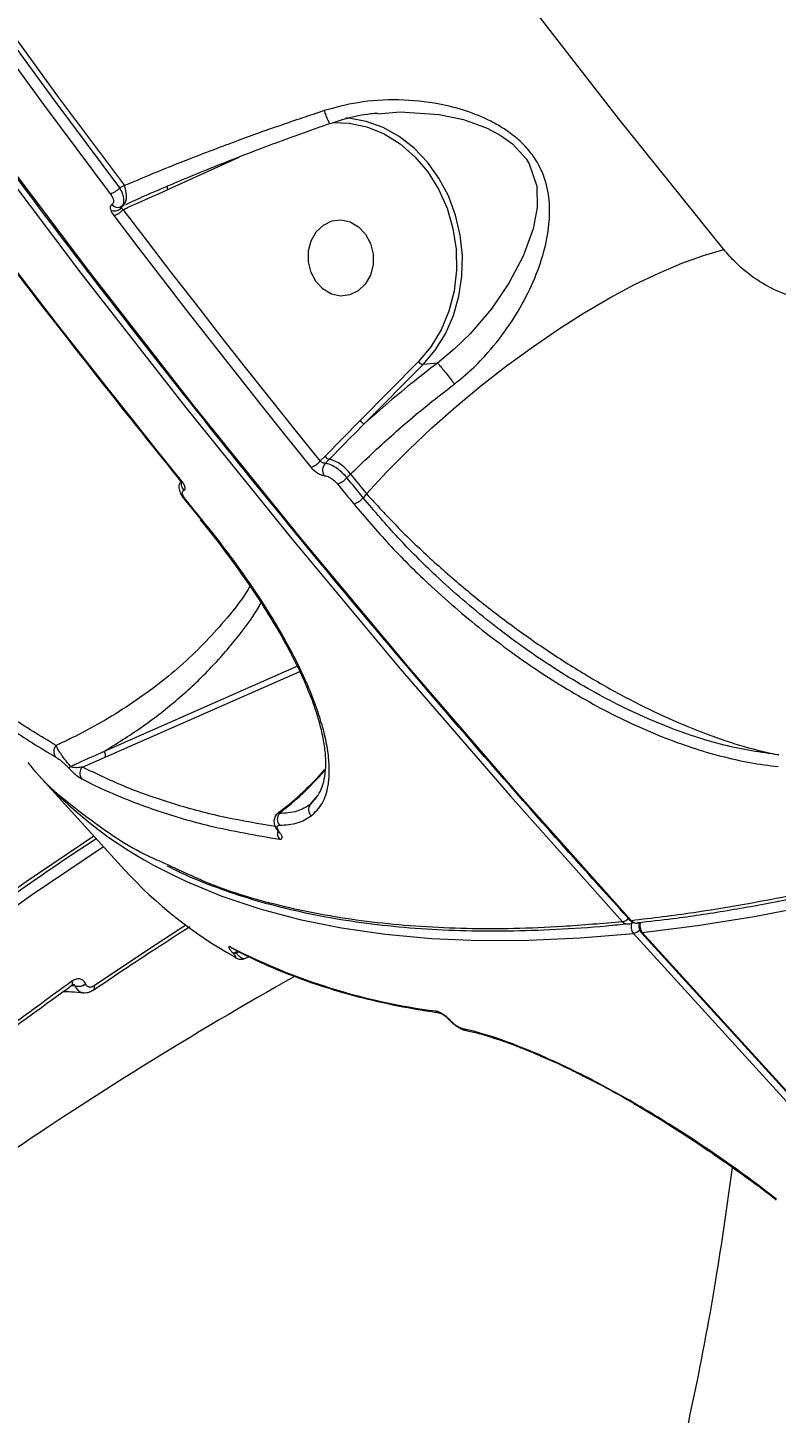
# Model space of a CAD drawing. Header units: millimetres. Extents: x -6028 to 5958, y -6064 to 4137.
# Drawn here: x 668.5 to 756.6, y -237.1 to -73.9 of the extents above; entities that cross this region are included whole.
import ezdxf

# ---------------------------------------------------------------- set-up
doc = ezdxf.new("R2010")
doc.units = ezdxf.units.MM
for name, color, linetype in [('DIKOM_ОБЪЕКТ', 7, 'Continuous'), ('DIKOM_РАЗМЕР_ЗОНА', 7, 'Continuous'), ('DIKOM_РАЗМЕР_ОБЪЕКТА', 7, 'Continuous')]:
    doc.layers.add(name, color=color, linetype=linetype)
doc.styles.add('style1', font='arial.ttf', dxfattribs={"width": 0.8})
doc.dimstyles.new('1-50', dxfattribs={"dimtxt": 300, "dimasz": 200, "dimexe": 100, "dimexo": 0, "dimgap": 100, "dimtad": 1, "dimtxsty": 'style1', "dimcen": 200, "dimclrd": 7, "dimclre": 7, "dimclrt": 7, "dimadec": 1, "dimazin": 2, "dimtfac": 1, "dimtmove": 0, "dimatfit": 2, "dimfxl": 0, "dimlwd": 25, "dimlwe": 18, "dimarcsym": 0})

# ---------------------------------------------------------------- blocks, each defined once
blk = doc.blocks.new('*D9')
at = {"layer": 'Defpoints', "color": 0, "transparency": 16777216}
for p in [(-6027.56, 1459.58), (4556.58, 1382.7), (4556.58, -5964.37)]:
    blk.add_point(p, dxfattribs=at)
at = {"layer": 'DIKOM_РАЗМЕР_ЗОНА', "color": 7, "lineweight": 18, "transparency": 16777216}
for p, q in [((-6027.56, 1459.58), (-6027.56, -6064.37)), ((4556.58, 1382.7), (4556.58, -6064.37))]:
    blk.add_line(p, q, dxfattribs=at)
at = {"layer": 'DIKOM_РАЗМЕР_ЗОНА', "color": 7, "lineweight": 25, "transparency": 16777216}
blk.add_line((-5827.56, -5964.37), (4356.58, -5964.37), dxfattribs=at)
at = {"layer": 'DIKOM_РАЗМЕР_ЗОНА', "color": 7, "transparency": 16777216}
for points in [[(-5827.56, -5931.03), (-5827.56, -5997.7), (-6027.56, -5964.37)], [(4356.58, -5931.03), (4356.58, -5997.7), (4556.58, -5964.37)]]:
    blk.add_solid(points, dxfattribs=at)
at = {"layer": 'DIKOM_РАЗМЕР_ЗОНА', "color": 7, "transparency": 16777216, "insert": (157.08, -5711.2), "char_height": 300, "attachment_point": 5, "style": 'style1'}
blk.add_mtext('10600', dxfattribs=at)
blk = doc.blocks.new('*D11')
at = {"layer": 'Defpoints', "color": 0, "transparency": 16777216}
for p in [(259.43, 2965.58), (1920.55, -3002.33), (4022.59, -3002.33)]:
    blk.add_point(p, dxfattribs=at)
at = {"layer": 'DIKOM_РАЗМЕР_ОБЪЕКТА', "color": 7, "lineweight": 18, "transparency": 16777216}
for p, q in [((259.43, 2965.58), (4122.59, 2965.58)), ((1920.55, -3002.33), (4122.59, -3002.33))]:
    blk.add_line(p, q, dxfattribs=at)
at = {"layer": 'DIKOM_РАЗМЕР_ОБЪЕКТА', "color": 7, "lineweight": 25, "transparency": 16777216}
blk.add_line((4022.59, 2765.58), (4022.59, -2802.33), dxfattribs=at)
at = {"layer": 'DIKOM_РАЗМЕР_ОБЪЕКТА', "color": 7, "transparency": 16777216}
for points in [[(3989.25, 2765.58), (4055.92, 2765.58), (4022.59, 2965.58)], [(3989.25, -2802.33), (4055.92, -2802.33), (4022.59, -3002.33)]]:
    blk.add_solid(points, dxfattribs=at)
at = {"layer": 'DIKOM_РАЗМЕР_ОБЪЕКТА', "color": 7, "transparency": 16777216, "insert": (3769.41, -24.42), "char_height": 300, "attachment_point": 5, "rotation": 90, "style": 'style1'}
blk.add_mtext('6000', dxfattribs=at)
blk = doc.blocks.new('*D12')
at = {"layer": 'Defpoints', "color": 0, "transparency": 16777216}
for p in [(3056.58, 1987.9), (-4027.97, 676.5), (3056.58, -3714.77)]:
    blk.add_point(p, dxfattribs=at)
at = {"layer": 'DIKOM_РАЗМЕР_ОБЪЕКТА', "color": 7, "lineweight": 18, "transparency": 16777216}
for p, q in [((3056.58, 1987.9), (3056.58, -3814.77)), ((-4027.97, 676.5), (-4027.97, -3814.77))]:
    blk.add_line(p, q, dxfattribs=at)
at = {"layer": 'DIKOM_РАЗМЕР_ОБЪЕКТА', "color": 7, "lineweight": 25, "transparency": 16777216}
blk.add_line((-3827.97, -3714.77), (2856.58, -3714.77), dxfattribs=at)
at = {"layer": 'DIKOM_РАЗМЕР_ОБЪЕКТА', "color": 7, "transparency": 16777216}
for points in [[(-3827.97, -3681.44), (-3827.97, -3748.11), (-4027.97, -3714.77)], [(2856.58, -3681.44), (2856.58, -3748.11), (3056.58, -3714.77)]]:
    blk.add_solid(points, dxfattribs=at)
at = {"layer": 'DIKOM_РАЗМЕР_ОБЪЕКТА', "color": 7, "transparency": 16777216, "insert": (20, -3461.6), "char_height": 300, "attachment_point": 5, "style": 'style1'}
blk.add_mtext('7100', dxfattribs=at)

msp = doc.modelspace()

# ---------------------------------------------------------------- linework, layer by layer
at = {"layer": 'DIKOM_ОБЪЕКТ', "color": 7, "linetype": 'Continuous', "lineweight": 15}
for p, q in [((684.944, -93.012), (693.332, -89.186)), ((679.846, -92.545), (679.298, -92.795)), ((679.576, -94.958), (679.395, -95.04)), ((679.576, -94.958), (679.395, -95.04)), ((714.468, -113.259), (707.577, -120.2)), ((708.123, -120.555), (715.014, -113.615)), ((716.686, -113.438), (715.014, -113.615)), ((707.577, -120.2), (703.467, -124.395)), ((703.467, -124.395), (702.901, -124.965)), ((703.471, -125.248), (703.965, -124.75)), ((706.036, -126.947), (706.456, -126.524)), ((708.327, -128.823), (707.949, -129.297)), ((688.86, -131.868), (686.945, -129.516)), ((700.203, -149.148), (677.45, -159.161)), ((677.591, -159.834), (700.494, -149.754)), ((674.9, -161.011), (677.591, -159.834)), ((679.863, -173.112), (669.711, -161.959)), ((701.723, -165.418), (702.595, -164.367)), ((702.433, -164.582), (701.723, -165.418)), ((702.482, -164.524), (702.433, -164.582)), ((698.072, -166.475), (697.992, -166.432)), ((740.242, -179.38), (740.222, -179.383)), ((739.169, -179.494), (739.192, -179.491)), ((739.758, -180.606), (1045.691, -516.736)), ((1046.571, -516.58), (740.638, -180.451)), ((1046.74, -516.625), (740.807, -180.495)), ((692.64, -182.423), (692.636, -182.42)), ((692.91, -182.817), (693.176, -182.705)), ((692.569, -182.857), (692.646, -182.941)), ((692.987, -182.902), (692.91, -182.817)), ((693.362, -182.794), (692.987, -182.902)), ((694.577, -183.375), (693.945, -183.608)), ((674.043, -186.811), (673.584, -186.79)), ((673.674, -186.696), (673.684, -186.688)), ((673.689, -186.687), (674.035, -186.79)), ((674.035, -186.79), (674.043, -186.811)), ((675.267, -186.554), (675.259, -186.533)), ((718.217, -190.908), (718.158, -190.843)), ((718.31, -190.952), (718.251, -190.887)), ((718.217, -190.908), (718.223, -190.914)), ((718.223, -190.914), (718.31, -190.952)), ((720.026, -192.043), (719.993, -192.037)), ((739.874, -200.659), (739.854, -200.651))]:
    msp.add_line(p, q, dxfattribs=at)
at = {"layer": 'DIKOM_ОБЪЕКТ', "color": 7, "linetype": 'Continuous', "lineweight": 15, "flags": 128}
for points in [[(545.77, 103.619), (555.113, 85.311), (564.722, 67.185), (574.592, 49.247), (584.722, 31.503), (595.107, 13.957), (605.746, -3.385), (616.635, -20.517), (627.769, -37.434), (639.147, -54.132), (650.765, -70.605), (662.619, -86.849), (674.705, -102.858), (687.02, -118.627), (699.56, -134.153), (712.322, -149.429), (725.301, -164.452), (738.494, -179.216)], [(739.543, -179.105), (726.35, -164.341), (713.371, -149.318), (700.609, -134.042), (688.069, -118.516), (675.754, -102.747), (663.668, -86.738), (651.814, -70.494), (640.196, -54.021), (628.819, -37.323), (617.684, -20.406), (606.795, -3.274), (596.157, 14.068), (585.771, 31.614), (575.641, 49.358), (565.771, 67.296), (556.162, 85.422), (546.819, 103.73)], [(750.399, -100.083), (738.022, -84.655), (725.874, -68.979), (713.959, -53.061), (702.282, -36.906), (690.846, -20.519), (679.655, -3.905), (668.711, 12.93), (658.02, 29.981), (647.583, 47.243), (637.405, 64.71), (627.489, 82.376), (617.837, 100.237)], [(679.298, -92.795), (671.451, -82.283), (663.705, -71.671), (656.059, -60.96), (648.515, -50.152), (641.073, -39.248), (633.735, -28.25), (626.502, -17.159), (619.374, -5.977)], [(619.794, -5.553), (626.937, -16.759), (634.185, -27.873), (641.538, -38.893), (648.996, -49.819), (656.556, -60.648), (664.219, -71.38), (671.983, -82.012), (679.846, -92.545)], [(618.193, -6.604), (625.327, -17.796), (632.566, -28.896), (639.91, -39.903), (647.358, -50.816), (654.909, -61.633), (662.561, -72.353), (670.314, -82.974), (678.166, -93.495)], [(715.014, -113.615), (716.443, -111.917), (717.636, -109.983), (718.568, -107.854), (719.218, -105.578), (719.572, -103.203), (719.623, -100.78), (719.369, -98.364), (718.816, -96.005), (717.976, -93.755), (716.867, -91.663), (715.513, -89.774), (713.944, -88.129), (712.193, -86.764), (710.299, -85.708), (708.302, -84.985), (706.246, -84.61), (705.901, -84.582)], [(709.694, -84.09), (712.288, -83.848), (716.904, -84.158), (719.75, -84.762), (722.564, -85.776), (724.093, -86.584), (725.531, -87.615), (727.15, -89.405), (727.488, -89.957), (728.374, -92.592), (728.428, -95.105), (727.95, -97.648), (726.791, -100.831), (725.103, -104.033), (723.057, -107.041), (720.535, -110.006), (718.712, -111.778), (716.69, -113.437), (716.689, -113.438), (716.689, -113.438)], [(704.398, -85.091), (706.301, -85.172), (708.396, -85.627), (710.417, -86.454), (712.315, -87.634), (714.043, -89.138), (715.561, -90.93), (716.832, -92.967), (717.824, -95.199), (718.515, -97.573), (718.886, -100.03), (718.93, -102.513), (718.645, -104.961), (718.038, -107.314), (717.123, -109.516), (715.924, -111.514), (714.468, -113.259)], [(679.576, -94.958), (679.761, -94.831), (679.908, -94.639), (680.014, -94.386), (680.074, -94.082), (680.087, -93.734), (680.052, -93.354), (679.971, -92.953), (679.846, -92.545)], [(684.944, -93.012), (684.917, -92.921), (684.9, -92.832), (684.896, -92.748), (684.903, -92.674), (684.922, -92.612), (684.952, -92.564), (684.992, -92.533), (684.998, -92.529)], [(678.581, -96.054), (681.438, -99.806), (684.307, -103.544), (687.189, -107.269), (690.084, -110.98), (692.991, -114.678), (695.911, -118.363), (698.843, -122.034), (701.787, -125.692)], [(702.901, -124.965), (699.959, -121.311), (697.03, -117.643), (694.112, -113.961), (691.208, -110.266), (688.315, -106.557), (685.436, -102.836), (682.569, -99.101), (679.714, -95.352)], [(686.576, -127.302), (683.632, -123.644), (680.699, -119.973), (677.78, -116.289), (674.872, -112.59), (671.978, -108.879), (669.096, -105.154), (666.226, -101.416), (663.37, -97.664)], [(707.371, -104.932), (706.376, -105.416), (705.294, -105.547), (704.215, -105.315), (703.225, -104.737), (702.404, -103.862), (701.82, -102.759), (701.519, -101.518), (701.525, -100.24), (701.839, -99.029), (702.435, -97.982), (703.264, -97.184), (704.259, -96.699), (705.341, -96.568), (706.42, -96.801), (707.41, -97.378), (708.231, -98.254), (708.815, -99.357), (709.116, -100.597), (709.11, -101.875), (708.796, -103.087), (708.2, -104.134), (707.371, -104.932)], [(708.327, -128.823), (710.735, -126.229), (713.312, -123.639), (716.035, -121.076), (718.878, -118.563), (721.816, -116.124), (724.822, -113.78), (727.868, -111.554), (730.927, -109.464), (733.97, -107.531), (736.971, -105.772), (739.901, -104.203), (742.734, -102.838), (745.445, -101.689), (748.007, -100.769), (750.399, -100.083)], [(707.949, -129.297), (707.71, -129.003), (707.471, -128.71), (707.231, -128.416), (706.992, -128.123), (706.753, -127.829), (706.514, -127.535), (706.275, -127.241), (706.036, -126.947)], [(706.456, -126.524), (706.689, -126.812), (706.923, -127.1), (707.157, -127.387), (707.391, -127.674), (707.625, -127.962), (707.859, -128.249), (708.093, -128.536), (708.327, -128.823)], [(704.927, -127.675), (705.166, -127.969), (705.405, -128.263), (705.644, -128.557), (705.883, -128.851), (706.123, -129.145), (706.362, -129.439), (706.602, -129.733), (706.842, -130.027)], [(689.008, -131.914), (688.768, -131.621), (688.528, -131.327), (688.289, -131.033), (688.05, -130.739), (687.81, -130.445), (687.571, -130.151), (687.332, -129.857), (687.093, -129.563)], [(740.807, -180.495), (747.302, -179.672), (753.994, -178.596), (760.876, -177.269), (767.942, -175.69), (775.188, -173.861), (782.606, -171.784), (790.191, -169.461), (797.937, -166.894), (805.835, -164.084), (813.881, -161.034), (822.067, -157.747), (830.386, -154.225), (838.831, -150.472)], [(676.246, -169.139), (668.293, -174.536), (656.981, -182.601), (645.88, -190.98), (635, -199.667), (624.346, -208.656), (613.926, -217.942), (603.747, -227.519), (593.815, -237.38), (584.136, -247.518)], [(698.001, -168.622), (698.008, -168.63), (698.132, -168.712)], [(584.976, -248.877), (594.625, -238.769), (604.528, -228.937), (614.676, -219.39), (625.065, -210.132), (635.687, -201.169), (646.535, -192.509), (657.601, -184.155), (668.88, -176.114), (677.362, -170.365)], [(685.456, -173.678), (687.089, -174.455), (691.31, -176.206), (695.774, -177.707), (700.478, -178.957), (705.417, -179.955), (710.589, -180.699), (715.987, -181.189), (721.608, -181.425), (727.447, -181.406), (733.498, -181.133), (739.758, -180.606)], [(687.068, -179.628), (682.563, -182.566), (676.273, -186.787)], [(692.64, -182.424), (692.541, -182.362), (692.404, -182.24)], [(692.975, -183.497), (692.885, -183.44), (692.755, -183.322)], [(676.259, -187.266), (676.277, -187.251), (676.312, -187.197), (676.329, -187.12), (676.328, -187.025), (676.31, -186.913), (676.273, -186.787)], [(718.156, -190.841), (718.157, -190.842), (718.251, -190.887)]]:
    msp.add_lwpolyline(points, dxfattribs=at)
at = {"layer": 'DIKOM_ОБЪЕКТ', "color": 7, "linetype": 'Continuous', "lineweight": 15}
for centre, radius, start, end in [((677.482, -91.123), 2.468, 286.0944, 317.3637), ((678.617, -94.162), 1.358, 254.10175, 309.11781), ((679.062, -94.216), 0.889, 219.02794, 292.01022), ((677.907, -93.7), 2.449, 285.98287, 317.56895), ((679.722, -95.164), 0.253, 125.31396, 191.67826), ((715.126, -112.847), 0.776, 212.10164, 261.71727), ((708.234, -119.787), 0.776, 212.10164, 261.71727), ((701.125, -123.458), 2.33, 286.52596, 319.6909), ((704.38, -126.044), 1.208, 138.78056, 212.02577), ((704.19, -123.908), 0.871, 213.98556, 255.07864), ((702.844, -128.959), 4.356, 33.9872, 75.08104), ((686.542, -127.146), 0.16, 223.42015, 282.48257), ((704.254, -125.441), 2.333, 286.74679, 319.79034), ((687.621, -127.696), 1.08, 168.30441, 223.12148), ((687.06, -129.407), 0.159, 224.16834, 281.81648), ((706.17, -127.802), 2.324, 286.79063, 319.96242), ((688.975, -131.759), 0.158, 223.29387, 281.84917), ((672.528, -159.169), 1.013, 135.80088, 219.61162), ((676.994, -159.607), 0.638, 339.17521, 44.39488), ((673.13, -160.495), 0.595, 280.80857, 310.87977), ((675.605, -161.746), 1.019, 133.77822, 219.6686), ((708.376, -126.447), 52.498, 222.56636, 244.11326), ((702.514, -166.029), 0.999, 142.29093, 227.81306), ((698.894, -167.141), 1.058, 140.97252, 221.97048), ((698.898, -168.822), 1.055, 160.7789, 220.37352), ((717.968, -138.24), 51.653, 222.463, 240.78312), ((738.135, -177.702), 1.556, 283.32348, 312.28982), ((739.101, -178.699), 0.798, 220.41682, 274.87902), ((739.067, -178.499), 1, 275.87187, 307.79494), ((740.113, -178.389), 1, 222.26163, 276.21138), ((739.498, -178.93), 0.181, 226.48739, 284.33477), ((740.607, -179.859), 1.131, 152.95031, 221.31245), ((740.152, -178.583), 0.803, 220.59031, 274.95458), ((739.164, -181.323), 2.246, 55.76862, 61.35867), ((741.377, -179.778), 1, 153.03258, 222.30732), ((741.659, -179.746), 1.134, 157.28702, 221.32409), ((739.362, -179.013), 1.641, 283.97375, 312.8769), ((740.762, -180.32), 0.181, 226.4375, 284.33121), ((725.88, -117.074), 73.262, 242.81063, 262.61679), ((692.695, -182.446), 0.429, 252.98161, 300.18604), ((692.771, -182.53), 0.429, 252.99048, 300.17717), ((935.894, -604.442), 480.711, 119.39388, 129.33352), ((673.277, -186.471), 0.461, 332.01038, 32.24264), ((674.373, -185.354), 1.475, 256.77786, 306.91769), ((674.38, -185.374), 1.475, 256.77583, 306.91972), ((717.095, -189.165), 0.845, 221.76661, 261.89379), ((720.159, -191.257), 0.797, 220.5696, 257.97282), ((729.103, -194.59), 0.524, 212.46055, 248.94613), ((739.964, -200.423), 0.253, 196.45475, 244.2285)]:
    msp.add_arc(centre, radius, start, end, dxfattribs=at)
for points, knots in [([(739.373, -179.061), (737.211, -176.67), (730.942, -169.736), (720.705, -158.089), (708.726, -144.049), (696.938, -129.789), (685.341, -115.316), (673.94, -100.633), (662.736, -85.744), (651.733, -70.653), (640.933, -55.364), (630.34, -39.881), (619.956, -24.208), (609.785, -8.348), (599.827, 7.693), (590.087, 23.912), (580.567, 40.304), (571.269, 56.865), (562.195, 73.591), (553.349, 90.478), (544.731, 107.521), (536.346, 124.715), (528.194, 142.056), (520.278, 159.541), (512.6, 177.163), (505.162, 194.918), (497.966, 212.802), (491.013, 230.811), (484.306, 248.938), (477.847, 267.181), (471.636, 285.533), (465.677, 303.991), (459.968, 322.548), (454.518, 341.203), (449.56, 359.026), (446.524, 370.664), (445.125, 376.023)], [0, 0, 0, 0, 0.0157717, 0.0457291, 0.0756867, 0.1056445, 0.1356023, 0.1655601, 0.1955179, 0.2254759, 0.2554338, 0.2853918, 0.3153499, 0.3453079, 0.3752661, 0.4052242, 0.4351824, 0.4651406, 0.4950988, 0.5250572, 0.5550155, 0.5849738, 0.6149321, 0.6448905, 0.6748489, 0.7048073, 0.7347656, 0.764724, 0.7946825, 0.8246409, 0.8545994, 0.8845579, 0.9145164, 0.9444749, 0.9744334, 1, 1, 1, 1]), ([(1289.175, 292.334), (1288.066, 289.594), (1285.055, 282.156), (1279.333, 269.576), (1271.777, 254.508), (1263.277, 238.995), (1253.893, 223.118), (1243.661, 206.948), (1232.607, 190.534), (1220.733, 173.899), (1208.076, 157.076), (1194.68, 140.116), (1180.611, 123.1), (1165.931, 106.108), (1150.682, 89.191), (1134.878, 72.382), (1118.557, 55.704), (1101.773, 39.21), (1084.605, 22.974), (1067.133, 7.074), (1049.408, -8.437), (1031.456, -23.527), (1013.31, -38.177), (995.03, -52.347), (976.699, -65.972), (958.404, -78.987), (940.202, -91.345), (922.126, -103.013), (904.202, -113.985), (886.486, -124.233), (869.06, -133.711), (852.004, -142.373), (836.153, -149.818), (821.457, -156.17), (807.855, -161.556), (794.626, -166.286), (781.83, -170.341), (769.578, -173.688), (757.902, -176.318), (747.927, -178.092), (741.97, -178.812), (739.543, -179.105)], [0, 0, 0, 0, 0.01565286, 0.04248988, 0.06941152, 0.09637648, 0.12334117, 0.15026268, 0.1771, 0.20393685, 0.23085875, 0.25782329, 0.28478817, 0.31170978, 0.33854688, 0.36538395, 0.39230562, 0.41927032, 0.44623509, 0.47315674, 0.49999381, 0.52683088, 0.55375249, 0.58071726, 0.60768192, 0.63460359, 0.66144067, 0.68827767, 0.71519941, 0.74216414, 0.76912876, 0.79605027, 0.82288747, 0.84596643, 0.8691684, 0.89239735, 0.91562642, 0.93882804, 0.96158802, 0.98434797, 1, 1, 1, 1]), ([(1031.697, -24.072), (1030.775, -24.837), (1026.921, -28.032), (1020.108, -33.537), (1011.272, -40.573), (1002.429, -47.464), (993.579, -54.222), (984.717, -60.847), (975.844, -67.341), (966.955, -73.705), (958.048, -79.943), (949.12, -86.055), (940.183, -92.033), (931.268, -97.857), (922.411, -103.501), (913.633, -108.953), (904.936, -114.211), (896.317, -119.279), (887.773, -124.158), (879.3, -128.85), (870.897, -133.357), (862.561, -137.679), (854.289, -141.818), (846.079, -145.775), (837.936, -149.547), (829.882, -153.124), (821.951, -156.491), (814.168, -159.634), (806.54, -162.553), (799.063, -165.249), (791.735, -167.724), (784.551, -169.98), (777.51, -172.016), (770.61, -173.834), (763.849, -175.432), (757.224, -176.814), (750.743, -177.969), (745.067, -178.831), (741.629, -179.209), (740.239, -179.361)], [0, 0, 0, 0, 0.0087473, 0.036523, 0.0642056, 0.0918273, 0.1194195, 0.1470136, 0.1746339, 0.2023088, 0.2300696, 0.2579483, 0.2859753, 0.3140358, 0.3419856, 0.3698021, 0.3975172, 0.4251618, 0.452768, 0.4803675, 0.5079872, 0.5356529, 0.5633954, 0.5912473, 0.6192399, 0.647325, 0.6753436, 0.7032161, 0.7309785, 0.7586619, 0.7862999, 0.8139223, 0.8415597, 0.8692348, 0.8969788, 0.924823, 0.9527985, 0.9809044, 1, 1, 1, 1]), ([(718.687, -115.912), (719.391, -115.335), (720.799, -114.18), (723.002, -111.864), (725.203, -109.012), (727.215, -105.604), (728.746, -102.103), (729.656, -98.778), (729.991, -95.688), (729.738, -92.759), (728.825, -90.275), (727.498, -88.39), (726.218, -87.069), (724.687, -85.911), (722.625, -84.723), (720.026, -83.674), (716.397, -82.756), (712.128, -82.327), (707.541, -82.58), (704.676, -83.355), (703.372, -83.708)], [0, 0, 0, 0, 0.0450787, 0.0901824, 0.1588885, 0.2276842, 0.298405, 0.3691138, 0.4250472, 0.4808185, 0.5408203, 0.571385, 0.6019553, 0.634467, 0.6670303, 0.719848, 0.7727708, 0.8528854, 0.9329877, 1, 1, 1, 1]), ([(703.372, -83.708), (701.621, -84.295), (698.09, -85.479), (692.557, -87.471), (687.609, -89.354), (683.277, -91.091), (680.993, -92.059), (679.846, -92.545)], [0, 0, 0, 0, 0.2106493, 0.4247525, 0.6762126, 0.8374009, 1, 1, 1, 1]), ([(704.017, -85.203), (704.01, -85.209), (703.992, -85.226), (703.863, -84.961), (703.662, -84.479), (703.483, -84.01), (703.387, -83.749), (703.372, -83.708)], [0, 0, 0, 0, 0.1490238, 0.4269707, 0.7050004, 0.9526302, 1, 1, 1, 1]), ([(709.69, -84.035), (709.404, -84.056), (708.153, -84.148), (706.246, -84.534), (704.681, -85.055), (704.039, -85.269)], [0, 0, 0, 0, 0.1488642, 0.6506416, 1, 1, 1, 1]), ([(704.03, -85.242), (703.563, -85.404), (701.928, -85.968), (700.216, -86.582), (698.99, -87.04), (698.919, -87.067)], [0, 0, 0, 0, 0.2736713, 0.9574555, 1, 1, 1, 1]), ([(698.919, -87.067), (697.822, -87.474), (695.546, -88.318), (692.145, -89.638), (688.722, -91.011), (685.386, -92.401), (682.443, -93.668), (680.691, -94.462), (679.956, -94.795)], [0, 0, 0, 0, 0.1627884, 0.3379165, 0.5145213, 0.6923118, 0.870879, 1, 1, 1, 1]), ([(679.395, -95.04), (679.508, -94.957), (679.736, -94.789), (679.816, -94.245), (679.688, -93.556), (679.427, -93.048), (679.298, -92.795)], [0, 0, 0, 0, 0.24250912, 0.49170059, 0.74725661, 1, 1, 1, 1]), ([(678.166, -93.495), (678.263, -93.637), (678.457, -93.923), (678.582, -94.315), (678.568, -94.628), (678.436, -94.727), (678.371, -94.775)], [0, 0, 0, 0, 0.2565894, 0.513639, 0.7612277, 1, 1, 1, 1]), ([(679.714, -95.352), (679.884, -95.276), (681.624, -94.486), (683.369, -93.711), (684.944, -93.012)], [0, 0, 0, 0, 0.09739734, 1, 1, 1, 1]), ([(678.371, -94.775), (678.31, -94.821), (678.188, -94.911), (678.156, -95.167), (678.217, -95.373), (678.245, -95.468)], [0, 0, 0, 0, 0.3509171, 0.701325, 1, 1, 1, 1]), ([(678.245, -95.468), (678.267, -95.522), (678.343, -95.71), (678.482, -95.911), (678.581, -96.054)], [0, 0, 0, 0, 0.2879706, 1, 1, 1, 1]), ([(679.474, -95.216), (679.445, -95.193), (679.386, -95.147), (679.354, -95.088), (679.369, -95.054), (679.39, -95.043), (679.395, -95.04)], [0, 0, 0, 0, 0.3281669, 0.6786273, 0.9202953, 1, 1, 1, 1]), ([(679.714, -95.352), (679.65, -95.32), (679.56, -95.275), (679.493, -95.229), (679.474, -95.216)], [0, 0, 0, 0, 0.7208131, 1, 1, 1, 1]), ([(686.425, -127.256), (684.387, -124.72), (678.476, -117.37), (670.741, -107.487), (665.1, -100.086), (663.219, -97.618)], [0, 0, 0, 0, 0.2597904, 0.7532522, 1, 1, 1, 1]), ([(761.74, -105.676), (761.047, -105.772), (759.649, -105.966), (756.962, -105.174), (754.243, -103.693), (751.98, -101.882), (750.851, -100.597), (750.399, -100.083)], [0, 0, 0, 0, 0.209902, 0.42289413, 0.63826223, 0.8553535, 1, 1, 1, 1]), ([(716.686, -113.438), (715.765, -114.153), (713.82, -115.665), (710.943, -118.047), (709.066, -119.717), (708.123, -120.555)], [0, 0, 0, 0, 0.3093508, 0.6532144, 1, 1, 1, 1]), ([(716.689, -113.438), (716.688, -113.438), (716.688, -113.438), (716.687, -113.438), (716.686, -113.438)], [0, 0, 0, 0, 0.82038449, 1, 1, 1, 1]), ([(716.689, -113.438), (716.766, -113.519), (716.922, -113.681), (717.332, -114.169), (717.819, -114.774), (718.263, -115.348), (718.548, -115.726), (718.661, -115.878), (718.687, -115.912)], [0, 0, 0, 0, 0.2123422, 0.4246674, 0.6370251, 0.8493653, 0.965478, 1, 1, 1, 1]), ([(706.456, -126.524), (707.927, -125.103), (710.912, -122.218), (715.146, -118.651), (717.817, -116.585), (718.687, -115.912)], [0, 0, 0, 0, 0.3958761, 0.8032215, 1, 1, 1, 1]), ([(703.965, -124.75), (704.177, -124.537), (705.236, -123.469), (706.613, -122.06), (707.798, -120.879), (708.123, -120.555)], [0, 0, 0, 0, 0.1536562, 0.7683028, 1, 1, 1, 1]), ([(703.471, -125.248), (703.429, -125.245), (703.344, -125.239), (703.193, -125.18), (703.045, -125.094), (702.95, -125.015), (702.907, -124.971), (702.901, -124.965)], [0, 0, 0, 0, 0.2403449, 0.4811719, 0.7222866, 0.9628026, 1, 1, 1, 1]), ([(706.036, -126.947), (706.01, -126.915), (705.818, -126.673), (705.39, -126.231), (704.723, -125.723), (704.041, -125.358), (703.661, -125.285), (703.471, -125.248)], [0, 0, 0, 0, 0.0372341, 0.2781134, 0.5188687, 0.7594221, 1, 1, 1, 1]), ([(686.627, -127.573), (686.628, -127.574), (686.63, -127.58), (686.609, -127.526), (686.549, -127.424), (686.482, -127.321), (686.429, -127.261), (686.424, -127.256)], [0, 0, 0, 0, 0.1066124, 0.3468612, 0.6331212, 0.9692493, 1, 1, 1, 1]), ([(701.787, -125.692), (701.803, -125.711), (701.921, -125.854), (702.182, -126.115), (702.59, -126.413), (703.006, -126.625), (703.239, -126.665), (703.355, -126.685)], [0, 0, 0, 0, 0.0372717, 0.277885, 0.5185854, 0.7592034, 1, 1, 1, 1]), ([(703.355, -126.685), (703.472, -126.705), (703.705, -126.744), (704.122, -126.956), (704.531, -127.253), (704.793, -127.513), (704.911, -127.656), (704.927, -127.675)], [0, 0, 0, 0, 0.2406967, 0.4813554, 0.7220915, 0.9627937, 1, 1, 1, 1]), ([(686.95, -129.515), (686.925, -129.486), (686.707, -129.234), (686.444, -128.775), (686.281, -128.181), (686.302, -127.684), (686.447, -127.446), (686.501, -127.359)], [0, 0, 0, 0, 0.0448678, 0.386036, 0.6568277, 0.873172, 1, 1, 1, 1]), ([(686.833, -128.434), (686.843, -128.43), (686.917, -128.398), (687.004, -128.282), (686.992, -128.018), (686.854, -127.678), (686.669, -127.427), (686.576, -127.302)], [0, 0, 0, 0, 0.0373448, 0.27826, 0.5190897, 0.7595676, 1, 1, 1, 1]), ([(687.093, -129.563), (687, -129.438), (686.814, -129.188), (686.675, -128.849), (686.662, -128.586), (686.748, -128.471), (686.823, -128.438), (686.833, -128.434)], [0, 0, 0, 0, 0.2404773, 0.4810351, 0.7218998, 0.9628819, 1, 1, 1, 1]), ([(708.327, -128.823), (709.507, -130.108), (711.868, -132.678), (715.793, -136.443), (719.958, -140.086), (724.333, -143.556), (728.858, -146.809), (733.482, -149.792), (738.143, -152.472), (742.782, -154.814), (747.335, -156.77), (751.744, -158.323), (754.886, -159.174), (756.544, -159.516), (756.862, -159.581)], [0, 0, 0, 0, 0.0874424, 0.1748848, 0.2633122, 0.3520176, 0.440445, 0.5297484, 0.6193372, 0.7086409, 0.7985502, 0.8887506, 0.9786595, 1, 1, 1, 1]), ([(706.842, -130.027), (708.191, -131.614), (710.912, -134.816), (714.987, -138.865), (718.704, -142.214), (721.975, -144.921), (725.379, -147.504), (728.867, -149.916), (732.382, -152.118), (735.934, -154.119), (739.531, -155.912), (743.115, -157.461), (746.628, -158.743), (750.08, -159.762), (753.491, -160.536), (755.692, -160.814), (756.792, -160.953)], [0, 0, 0, 0, 0.1013046, 0.2043252, 0.2695473, 0.3347701, 0.4018775, 0.4689841, 0.5343955, 0.5998079, 0.6671302, 0.7344534, 0.7998909, 0.8653301, 0.9326648, 1, 1, 1, 1]), ([(756.862, -159.581), (754.745, -159.275), (751.538, -158.81), (746.999, -157.46), (742.396, -155.796), (737.708, -153.621), (733.05, -151.011), (728.442, -148.128), (723.94, -144.869), (719.648, -141.325), (715.975, -138.015), (711.957, -134.02), (709.293, -130.88), (707.949, -129.297)], [0, 0, 0, 0, 0.1307418, 0.1980636, 0.2653851, 0.3961157, 0.4634499, 0.5307838, 0.6611979, 0.7283454, 0.7954931, 0.8968898, 1, 1, 1, 1]), ([(702.462, -164.509), (702.524, -164.441), (702.801, -164.14), (703.144, -163.359), (703.471, -162.151), (703.584, -160.672), (703.488, -159.004), (703.176, -157.149), (702.646, -155.12), (701.898, -152.934), (700.931, -150.608), (699.747, -148.149), (698.346, -145.557), (696.729, -142.847), (694.908, -140.037), (692.887, -137.153), (690.857, -134.425), (689.433, -132.66), (688.804, -131.881)], [0, 0, 0, 0, 0.0191448, 0.0854255, 0.1556721, 0.2232109, 0.2894153, 0.3549558, 0.4200509, 0.4847279, 0.5489272, 0.613504, 0.678892, 0.7450206, 0.8117751, 0.879009, 0.9465508, 1, 1, 1, 1]), ([(701.843, -166.769), (702.303, -166.32), (703.23, -165.413), (703.828, -163.529), (704.002, -161.567), (703.892, -159.665), (703.52, -157.53), (702.882, -155.193), (701.991, -152.698), (700.849, -150.046), (699.444, -147.23), (697.795, -144.298), (695.932, -141.304), (693.854, -138.242), (691.561, -135.105), (689.859, -132.978), (689.008, -131.914)], [0, 0, 0, 0, 0.1001194, 0.2018922, 0.2673142, 0.3327342, 0.4000668, 0.4673972, 0.5330269, 0.5986562, 0.6662109, 0.7337656, 0.7993713, 0.8649766, 0.9324873, 1, 1, 1, 1]), ([(694.635, -139.682), (694.511, -139.895), (693.647, -141.374), (691.03, -144.601), (686.603, -149.213), (680.567, -153.786), (675.473, -156.742), (672.426, -158.17), (671.801, -158.463)], [0, 0, 0, 0, 0.0257938, 0.1795467, 0.4311347, 0.6833864, 0.9350544, 1, 1, 1, 1]), ([(671.801, -158.463), (669.987, -157.382), (666.357, -155.221), (661.594, -151.304), (657.294, -146.934), (654.906, -143.579), (653.711, -141.901)], [0, 0, 0, 0, 0.2490974, 0.4981939, 0.7490972, 1, 1, 1, 1]), ([(677.45, -159.161), (678.938, -158.238), (681.914, -156.393), (685.966, -153.222), (689.713, -149.772), (692.95, -146.037), (695.037, -143.329), (695.862, -141.809), (695.94, -141.667)], [0, 0, 0, 0, 0.1961334, 0.3922657, 0.5918741, 0.7914708, 0.9804203, 1, 1, 1, 1]), ([(653.617, -143.215), (654.805, -144.885), (657.181, -148.224), (661.473, -152.599), (666.253, -156.541), (669.916, -158.724), (671.747, -159.815)], [0, 0, 0, 0, 0.2490971, 0.4981926, 0.7490963, 1, 1, 1, 1]), ([(671.747, -159.815), (671.9, -159.912), (672.127, -160.055), (672.573, -160.429), (672.894, -160.723), (673.117, -160.947), (673.22, -161.056), (673.241, -161.079)], [0, 0, 0, 0, 0.44562509, 0.66233931, 0.83647107, 0.96572362, 1, 1, 1, 1]), ([(673.519, -160.945), (673.485, -160.906), (673.326, -160.723), (673.011, -160.342), (672.593, -159.795), (672.16, -159.164), (671.906, -158.719), (671.823, -158.515), (671.801, -158.463)], [0, 0, 0, 0, 0.0398508, 0.1864909, 0.3715141, 0.585534, 0.8949075, 1, 1, 1, 1]), ([(677.45, -159.161), (677.223, -159.266), (676.089, -159.789), (674.779, -160.381), (673.693, -160.867), (673.519, -160.945)], [0, 0, 0, 0, 0.1735186, 0.867495, 1, 1, 1, 1]), ([(684.67, -172.388), (683.999, -172.103), (680.584, -170.651), (675.504, -167.069), (670.803, -163.35), (668.813, -160.868), (668.494, -160.47)], [0, 0, 0, 0, 0.1017531, 0.5181135, 0.9227247, 1, 1, 1, 1]), ([(673.241, -161.079), (673.264, -161.104), (673.371, -161.217), (673.604, -161.451), (673.943, -161.761), (674.415, -162.152), (674.659, -162.299), (674.821, -162.397)], [0, 0, 0, 0, 0.0349208, 0.1620208, 0.3362375, 0.5591436, 1, 1, 1, 1]), ([(674.9, -161.011), (674.696, -161.046), (674.397, -161.097), (673.98, -161.084), (673.751, -161.047), (673.616, -161), (673.555, -160.969), (673.529, -160.952), (673.519, -160.945)], [0, 0, 0, 0, 0.5065543, 0.7402432, 0.8952381, 0.953475, 0.9811041, 1, 1, 1, 1]), ([(697.648, -168.016), (695.659, -167.685), (691.52, -166.997), (685.697, -165.435), (680.046, -163.487), (676.615, -161.836), (674.9, -161.011)], [0, 0, 0, 0, 0.2352277, 0.4892217, 0.7446093, 1, 1, 1, 1]), ([(697.942, -166.37), (698.184, -166.197), (699.338, -165.373), (701.162, -163.681), (702.76, -162.135), (703.444, -161.269), (703.464, -161.244)], [0, 0, 0, 0, 0.1156208, 0.5505207, 0.9872985, 1, 1, 1, 1]), ([(698.072, -166.475), (699.016, -165.71), (700.912, -164.172), (702.524, -162.409), (703.334, -161.524)], [0, 0, 0, 0, 0.4978666, 1, 1, 1, 1]), ([(703.334, -161.524), (703.339, -161.502), (703.357, -161.433), (703.393, -161.329), (703.463, -161.282), (703.494, -161.26)], [0, 0, 0, 0, 0.2067748, 0.6391293, 1, 1, 1, 1]), ([(674.821, -162.397), (675.037, -162.507), (676.119, -163.059), (679.011, -164.415), (683.731, -166.232), (690.304, -168.165), (695.308, -169.026), (698.095, -169.505)], [0, 0, 0, 0, 0.03216495, 0.16083588, 0.41820981, 0.67595665, 1, 1, 1, 1]), ([(698.003, -168.62), (697.889, -168.46), (697.634, -168.105), (697.462, -167.587), (697.498, -167.023), (697.695, -166.605), (697.905, -166.464), (697.977, -166.415)], [0, 0, 0, 0, 0.2239508, 0.4989375, 0.7047213, 0.8981786, 1, 1, 1, 1]), ([(701.723, -165.418), (701.225, -165.727), (700.222, -166.35), (698.792, -166.433), (698.072, -166.475)], [0, 0, 0, 0, 0.4964755, 1, 1, 1, 1]), ([(698.132, -168.712), (698.059, -168.609), (697.912, -168.402), (697.814, -168.13), (697.835, -167.898), (698.01, -167.866), (698.107, -167.848)], [0, 0, 0, 0, 0.1848752, 0.3685721, 0.6500673, 1, 1, 1, 1]), ([(698.107, -167.848), (698.834, -167.807), (700.297, -167.724), (701.325, -167.089), (701.843, -166.769)], [0, 0, 0, 0, 0.4965063, 1, 1, 1, 1]), ([(676.541, -169.463), (676.362, -169.579), (672.649, -171.982), (665.554, -176.921), (655.277, -184.296), (645.195, -191.962), (635.291, -199.874), (625.576, -208.04), (616.055, -216.452), (606.731, -225.106), (597.613, -234), (590.134, -241.643), (585.726, -246.35), (584.227, -247.951)], [0, 0, 0, 0, 0.0052945, 0.1098334, 0.2143714, 0.3189095, 0.4234469, 0.5279835, 0.6325205, 0.7370569, 0.8415928, 0.9461281, 1, 1, 1, 1]), ([(698.101, -168.77), (698.102, -168.772), (698.104, -168.778), (698.073, -168.717), (698.015, -168.642), (697.988, -168.606)], [0, 0, 0, 0, 0.2145672, 0.6321978, 1, 1, 1, 1]), ([(698.095, -169.505), (698.117, -169.507), (698.253, -169.523), (698.409, -169.47), (698.438, -169.267), (698.345, -169.011), (698.203, -168.812), (698.132, -168.712)], [0, 0, 0, 0, 0.0640065, 0.3885887, 0.6455936, 0.8223148, 1, 1, 1, 1]), ([(738.494, -179.216), (736.13, -179.43), (729.761, -180.006), (720.011, -180.174), (709.466, -179.502), (699.693, -177.846), (691.347, -175.542), (686.68, -173.338), (684.67, -172.388)], [0, 0, 0, 0, 0.1093392, 0.2945764, 0.4799568, 0.6651942, 0.8558107, 1, 1, 1, 1]), ([(739.187, -179.47), (738.321, -179.565), (735.41, -179.882), (730.645, -180.181), (724.899, -180.376), (719.369, -180.327), (714.053, -180.052), (708.954, -179.547), (704.07, -178.814), (699.4, -177.852), (694.939, -176.665), (690.7, -175.237), (687.335, -173.906), (685.465, -172.966), (684.858, -172.661)], [0, 0, 0, 0, 0.0393045, 0.1319983, 0.2247135, 0.317053, 0.408949, 0.5004983, 0.5917919, 0.6829203, 0.77397, 0.8650295, 0.9561664, 1, 1, 1, 1]), ([(687.555, -179.82), (684.916, -181.518), (681.125, -183.958), (677.393, -186.495), (676.258, -187.267)], [0, 0, 0, 0, 0.6958364, 1, 1, 1, 1]), ([(692.404, -182.24), (692.315, -182.2), (692.144, -182.123), (692.095, -182.204), (692.191, -182.392), (692.349, -182.608), (692.496, -182.774), (692.569, -182.857)], [0, 0, 0, 0, 0.30474957, 0.58763335, 0.76646584, 0.88285798, 1, 1, 1, 1]), ([(716.971, -190.001), (716.112, -189.869), (713.621, -189.489), (709.655, -188.684), (705.144, -187.511), (700.85, -186.109), (696.848, -184.509), (694.162, -183.228), (692.812, -182.514), (692.64, -182.423)], [0, 0, 0, 0, 0.0939796, 0.2724664, 0.4508562, 0.6290992, 0.8071626, 0.9754231, 1, 1, 1, 1]), ([(692.59, -182.891), (692.576, -182.876), (692.539, -182.835), (692.496, -182.792), (692.47, -182.765)], [0, 0, 0, 0, 0.3807616, 1, 1, 1, 1]), ([(692.646, -182.941), (692.693, -182.995), (692.788, -183.102), (692.888, -183.239), (692.947, -183.354), (692.915, -183.4), (692.81, -183.349), (692.755, -183.322)], [0, 0, 0, 0, 0.120621, 0.2405891, 0.4168279, 0.6949477, 1, 1, 1, 1]), ([(693.948, -183.617), (693.875, -183.64), (693.719, -183.69), (693.477, -183.681), (693.257, -183.63), (693.095, -183.564), (693.013, -183.515), (692.977, -183.494)], [0, 0, 0, 0, 0.1853632, 0.3988005, 0.6047029, 0.8278085, 1, 1, 1, 1]), ([(693.942, -183.599), (693.893, -183.61), (693.8, -183.631), (693.543, -183.456), (693.271, -183.215), (693.083, -183.008), (692.987, -182.902)], [0, 0, 0, 0, 0.3041912, 0.5796085, 0.7841156, 1, 1, 1, 1]), ([(675.259, -186.533), (675.223, -186.456), (675.132, -186.257), (674.876, -186.032), (674.503, -185.926), (674.076, -185.978), (673.803, -186.143), (673.667, -186.226)], [0, 0, 0, 0, 0.134226, 0.3469735, 0.5632656, 0.7817697, 1, 1, 1, 1]), ([(673.667, -186.226), (673.16, -186.594), (670.627, -188.437), (660.859, -195.583), (651.766, -202.448), (644.657, -207.815)], [0, 0, 0, 0, 0.0517121, 0.2585541, 1, 1, 1, 1]), ([(673.698, -186.707), (670.474, -189.05), (662.627, -194.754), (652.963, -201.96), (646.581, -206.848), (644.682, -208.303)], [0, 0, 0, 0, 0.32879514, 0.80018522, 1, 1, 1, 1]), ([(675.082, -187.646), (674.58, -187.583), (673.715, -187.476), (672.938, -187.492), (672.612, -187.499)], [0, 0, 0, 0, 0.5810016, 1, 1, 1, 1]), ([(673.855, -186.608), (673.856, -186.608), (673.872, -186.614), (673.818, -186.61), (673.711, -186.664), (673.629, -186.733), (673.59, -186.766)], [0, 0, 0, 0, 0.0449598, 0.4302483, 0.7272493, 1, 1, 1, 1]), ([(673.83, -186.611), (673.854, -186.616), (673.925, -186.633), (673.997, -186.7), (674.024, -186.765), (674.035, -186.79)], [0, 0, 0, 0, 0.23325891, 0.70411156, 1, 1, 1, 1]), ([(674.043, -186.811), (674.129, -186.962), (674.31, -187.282), (674.692, -187.502), (674.961, -187.603), (675.073, -187.59), (675.08, -187.589)], [0, 0, 0, 0, 0.357415, 0.7518054, 0.9849181, 1, 1, 1, 1]), ([(676.253, -187.257), (676.074, -187.359), (675.714, -187.565), (675.268, -187.648), (675.058, -187.587), (675.045, -187.583)], [0, 0, 0, 0, 0.4818446, 0.9682521, 1, 1, 1, 1]), ([(676.273, -186.787), (676.272, -186.788), (676.187, -186.846), (676.006, -186.933), (675.773, -186.957), (675.561, -186.905), (675.38, -186.785), (675.303, -186.629), (675.267, -186.554)], [0, 0, 0, 0, 0.0043499, 0.2197994, 0.4355987, 0.5682257, 0.7938733, 1, 1, 1, 1]), ([(718.251, -190.887), (718.177, -190.81), (718.008, -190.633), (717.674, -190.35), (717.263, -190.06), (716.817, -189.816), (716.587, -189.758), (716.465, -189.728)], [0, 0, 0, 0, 0.1205612, 0.27835, 0.4705799, 0.7208097, 1, 1, 1, 1]), ([(718.155, -190.842), (718.118, -190.802), (718.03, -190.706), (717.845, -190.539), (717.613, -190.355), (717.348, -190.177), (717.115, -190.05), (716.971, -190.001), (716.976, -190.002), (716.977, -190.002)], [0, 0, 0, 0, 0.0820637, 0.197773, 0.3346693, 0.5049315, 0.7164251, 0.9167849, 1, 1, 1, 1]), ([(719.997, -192.023), (719.931, -192.012), (719.678, -191.97), (719.295, -191.771), (718.803, -191.449), (718.425, -191.14), (718.274, -190.958), (718.231, -190.907)], [0, 0, 0, 0, 0.1051191, 0.4060346, 0.6845464, 0.9100866, 1, 1, 1, 1]), ([(719.554, -191.776), (719.466, -191.749), (719.293, -191.696), (718.973, -191.513), (718.679, -191.3), (718.459, -191.109), (718.352, -190.996), (718.31, -190.952)], [0, 0, 0, 0, 0.2734319, 0.5392669, 0.7386373, 0.8989, 1, 1, 1, 1]), ([(728.661, -194.871), (726.978, -194.181), (723.571, -192.783), (720.904, -192.114), (719.554, -191.776)], [0, 0, 0, 0, 0.493839, 1, 1, 1, 1]), ([(726.441, -194.065), (726.267, -193.994), (725.272, -193.589), (723.627, -193.027), (721.638, -192.409), (720.525, -192.16), (720.024, -192.048)], [0, 0, 0, 0, 0.0699916, 0.3993918, 0.7296729, 1, 1, 1, 1]), ([(728.908, -195.083), (728.724, -195), (727.855, -194.61), (727.064, -194.305), (726.441, -194.065)], [0, 0, 0, 0, 0.2117931, 1, 1, 1, 1]), ([(739.721, -200.494), (737.792, -199.415), (733.889, -197.232), (730.417, -195.664), (728.661, -194.871)], [0, 0, 0, 0, 0.49417517, 1, 1, 1, 1]), ([(734.296, -197.638), (733.773, -197.369), (732.293, -196.609), (730.492, -195.763), (729.274, -195.244), (728.911, -195.089)], [0, 0, 0, 0, 0.2774915, 0.7844399, 1, 1, 1, 1]), ([(739.848, -200.662), (739.418, -200.41), (737.967, -199.562), (736.105, -198.55), (734.726, -197.854), (734.296, -197.638)], [0, 0, 0, 0, 0.2250392, 0.7582364, 1, 1, 1, 1]), ([(756.605, -211.89), (755.492, -211.038), (753.264, -209.335), (749.887, -206.932), (746.487, -204.64), (743.078, -202.469), (740.84, -201.153), (739.721, -200.494)], [0, 0, 0, 0, 0.1976825, 0.3953856, 0.5930915, 0.7965475, 1, 1, 1, 1]), ([(756.568, -212.002), (756.407, -211.875), (755.202, -210.922), (752.906, -209.23), (749.7, -206.946), (746.48, -204.778), (743.293, -202.751), (741.078, -201.394), (739.956, -200.757), (739.855, -200.7)], [0, 0, 0, 0, 0.0290921, 0.2178544, 0.4079316, 0.5988844, 0.7901877, 0.981145, 1, 1, 1, 1]), ([(751.404, -208.177), (750.771, -212.627), (749.387, -222.345), (746.687, -236.442), (743.395, -250.526), (739.582, -263.838), (735.254, -276.313), (730.413, -287.875), (725.224, -298.154), (719.732, -307.175), (713.986, -314.988), (707.837, -321.832), (701.275, -327.567), (695.398, -331.694), (691.62, -333.415), (690.27, -334.03)], [0, 0, 0, 0, 0.0681865, 0.148901, 0.2296778, 0.3103914, 0.3934847, 0.4766462, 0.5597375, 0.6379134, 0.7161474, 0.7943216, 0.8747513, 0.9552477, 1, 1, 1, 1])]:
    msp.add_open_spline(points, degree=3, knots=knots, dxfattribs=at)

# ---------------------------------------------------------------- dimensions: what is measured, and where the dimension line sits
at = {"layer": 'DIKOM_РАЗМЕР_ЗОНА'}
dim = msp.add_linear_dim(base=(4556.575, -5964.368), p1=(-6027.562, 1459.576), p2=(4556.575, 1382.704), text='10600', dimstyle='1-50', dxfattribs=at)
dim.commit()
dim.dimension.update_dxf_attribs({"geometry": '*D9', "text_midpoint": (157.08, -5964.368), "dimtype": 160})
at = {"layer": 'DIKOM_РАЗМЕР_ОБЪЕКТА'}
dim = msp.add_linear_dim(base=(4022.586, -3002.33), p1=(259.433, 2965.575), p2=(1920.546, -3002.33), angle=90, text='6000', dimstyle='1-50', dxfattribs=at)
dim.commit()
dim.dimension.update_dxf_attribs({"geometry": '*D11', "text_midpoint": (4022.586, -24.423), "dimtype": 160})
dim = msp.add_linear_dim(base=(3056.575, -3714.774), p1=(-4027.972, 676.501), p2=(3056.575, 1987.897), text='7100', dimstyle='1-50', dxfattribs=at)
dim.commit()
dim.dimension.update_dxf_attribs({"geometry": '*D12', "text_midpoint": (20, -3714.774), "dimtype": 160})

doc.saveas('drawing.dxf')
